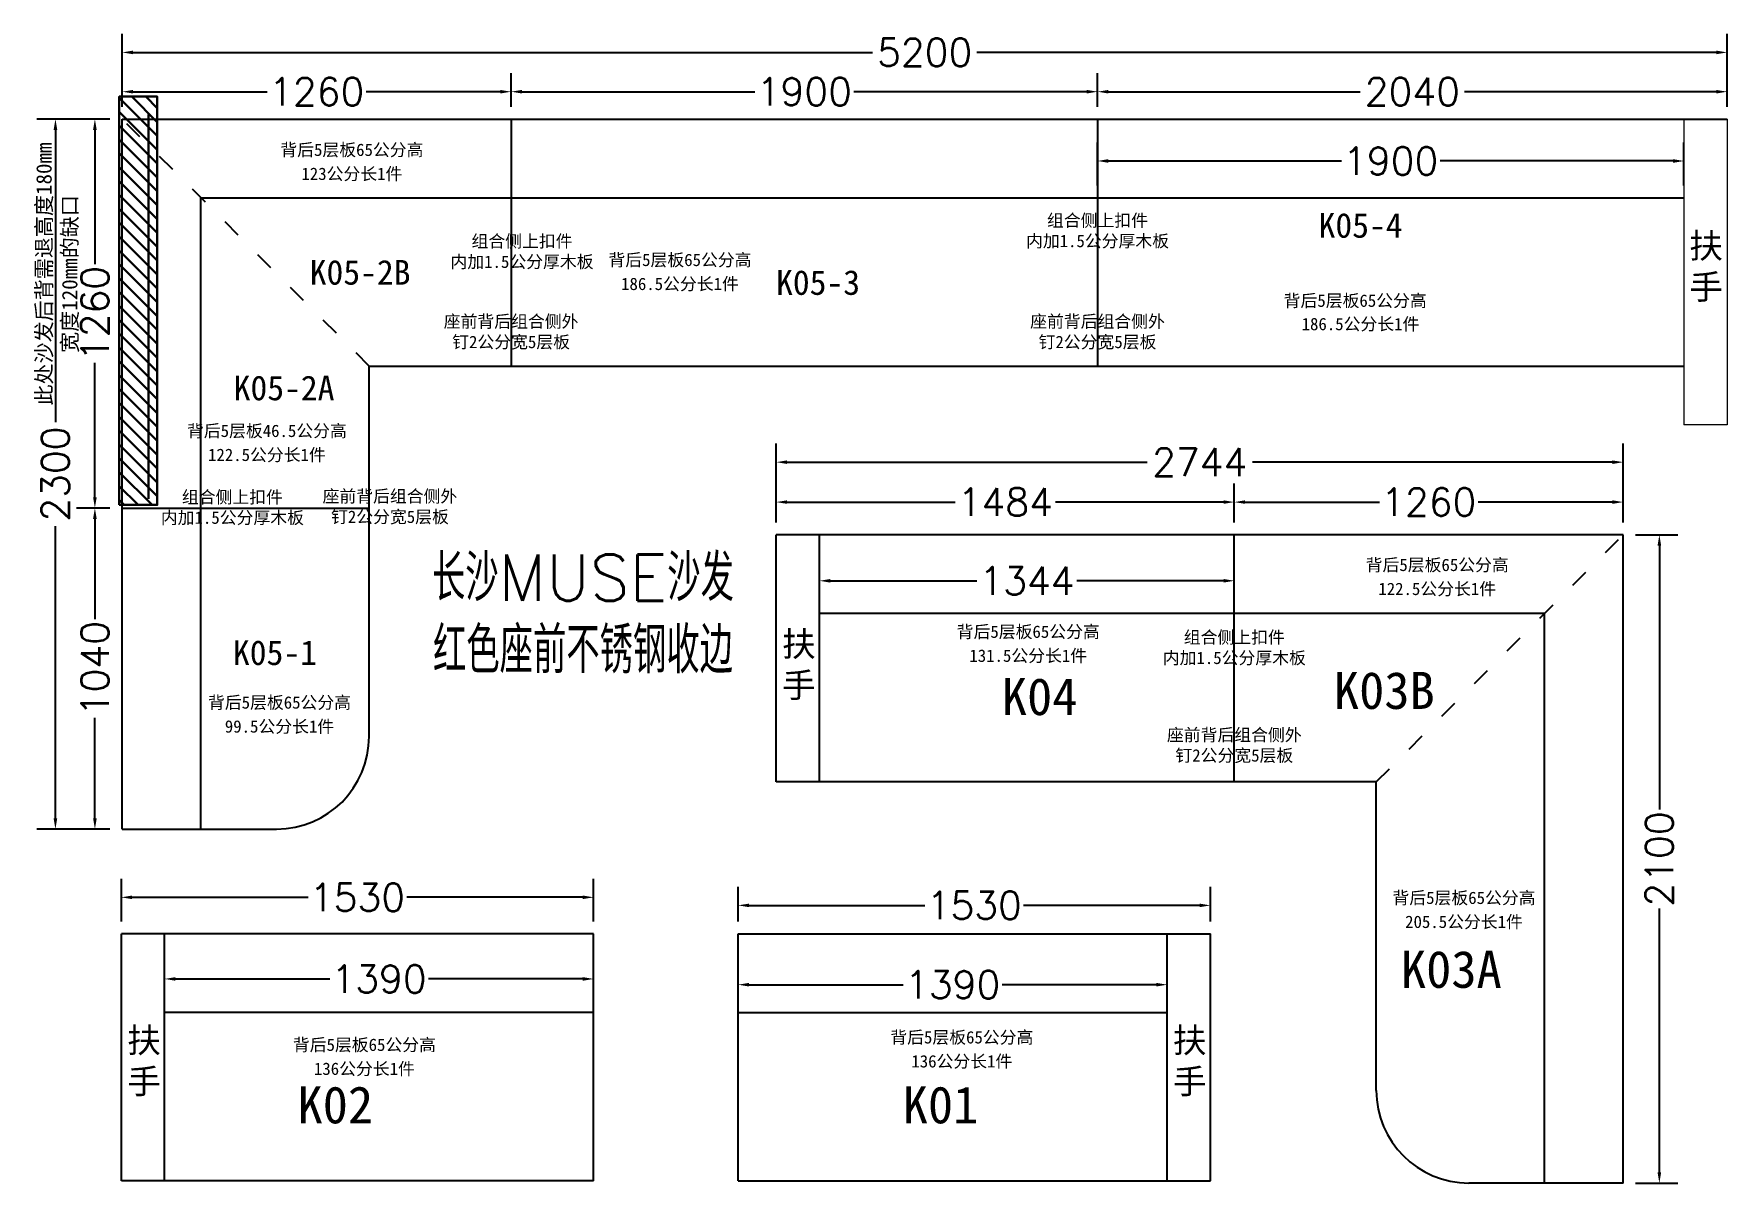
# Model space of a CAD drawing. Header units: millimetres. Extents: x 1211946 to 1266258, y -418433 to -400124.
# Drawn here: x 1240403 to 1245889, y -410536 to -406814 of the extents above; entities that cross this region are included whole.
import ezdxf

# ---------------------------------------------------------------- set-up
doc = ezdxf.new("R2010")
doc.units = ezdxf.units.MM
doc.header["$LTSCALE"] = 5
doc.header["$PDMODE"] = 35
doc.header["$PDSIZE"] = 3
doc.linetypes.add('ACAD_ISO03W100', pattern=[30, 12, -18])
doc.layers.add('线型', color=3, linetype='Continuous', lineweight=50)
doc.styles.add('SIMPLEX', font='simplex.shx', dxfattribs={"bigfont": 'gbcbig.shx'})
doc.styles.add('宋体', font='')
doc.styles.get('宋体').set_extended_font_data('SimSun')
doc.dimstyles.new('90', dxfattribs={"dimtxt": 90, "dimasz": 35, "dimexe": 60, "dimexo": 40, "dimgap": 10, "dimtad": 0, "dimdec": 1, "dimzin": 12, "dimdsep": 46, "dimtxsty": 'SIMPLEX', "dimcen": 50, "dimclrd": 256, "dimclre": 256, "dimclrt": 3, "dimazin": 3, "dimtfac": 1, "dimtdec": 1, "dimtmove": 1, "dimatfit": 3, "dimfxl": 0, "dimlwd": -1, "dimlwe": -1, "dimarcsym": 0})

# ---------------------------------------------------------------- blocks, each defined once
blk = doc.blocks.new('*D44')
at = {"transparency": 16777216}
for p, q in [((1240686.6, -409688.3), (1240686.6, -409550.4)), ((1242216.6, -409688.3), (1242216.6, -409550.4)), ((1240721.6, -409610.4), (1241291.6, -409610.4)), ((1242181.6, -409610.4), (1241611.6, -409610.4))]:
    blk.add_line(p, q, dxfattribs=at)
for points in [[(1240721.6, -409604.5), (1240721.6, -409616.2), (1240686.6, -409610.4)], [(1242181.6, -409604.5), (1242181.6, -409616.2), (1242216.6, -409610.4)]]:
    blk.add_solid(points, dxfattribs=at)
at = {"layer": 'Defpoints', "color": 0, "transparency": 16777216}
for p in [(1240686.6, -409610.4), (1240686.6, -409728.3), (1242216.6, -409728.3)]:
    blk.add_point(p, dxfattribs=at)
at = {"color": 3, "transparency": 16777216, "insert": (1241451.6, -409610.4), "char_height": 90, "attachment_point": 5, "style": 'SIMPLEX'}
blk.add_mtext('1530', dxfattribs=at)
blk = doc.blocks.new('*D45')
at = {"transparency": 16777216}
for p, q in [((1242685.1, -409688.3), (1242685.1, -409576.5)), ((1244215.1, -409688.3), (1244215.1, -409576.5)), ((1242720.1, -409636.5), (1243290.1, -409636.5)), ((1244180.1, -409636.5), (1243610.1, -409636.5))]:
    blk.add_line(p, q, dxfattribs=at)
for points in [[(1242720.1, -409630.7), (1242720.1, -409642.3), (1242685.1, -409636.5)], [(1244180.1, -409630.7), (1244180.1, -409642.3), (1244215.1, -409636.5)]]:
    blk.add_solid(points, dxfattribs=at)
at = {"layer": 'Defpoints', "color": 0, "transparency": 16777216}
for p in [(1244215.1, -409636.5), (1242685.1, -409728.3), (1244215.1, -409728.3)]:
    blk.add_point(p, dxfattribs=at)
at = {"color": 3, "transparency": 16777216, "insert": (1243450.1, -409636.5), "char_height": 90, "attachment_point": 5, "style": 'SIMPLEX'}
blk.add_mtext('1530', dxfattribs=at)
blk = doc.blocks.new('*D46')
at = {"transparency": 16777216}
for p, q in [((1240826.6, -409943.3), (1240826.6, -409814.8)), ((1242216.6, -409943.3), (1242216.6, -409814.8)), ((1240861.6, -409874.8), (1241361.6, -409874.8)), ((1242181.6, -409874.8), (1241681.6, -409874.8))]:
    blk.add_line(p, q, dxfattribs=at)
for points in [[(1240861.6, -409868.9), (1240861.6, -409880.6), (1240826.6, -409874.8)], [(1242181.6, -409868.9), (1242181.6, -409880.6), (1242216.6, -409874.8)]]:
    blk.add_solid(points, dxfattribs=at)
at = {"layer": 'Defpoints', "color": 0, "transparency": 16777216}
for p in [(1242216.6, -409874.8), (1240826.6, -409983.3), (1242216.6, -409983.3)]:
    blk.add_point(p, dxfattribs=at)
at = {"color": 3, "transparency": 16777216, "insert": (1241521.6, -409874.8), "char_height": 90, "attachment_point": 5, "style": 'SIMPLEX'}
blk.add_mtext('1390', dxfattribs=at)
blk = doc.blocks.new('*D47')
at = {"transparency": 16777216}
for p, q in [((1242685.1, -409943.3), (1242685.1, -409833.4)), ((1244075.1, -409943.3), (1244075.1, -409833.4)), ((1242720.1, -409893.4), (1243220.1, -409893.4)), ((1244040.1, -409893.4), (1243540.1, -409893.4))]:
    blk.add_line(p, q, dxfattribs=at)
for points in [[(1242720.1, -409887.5), (1242720.1, -409899.2), (1242685.1, -409893.4)], [(1244040.1, -409887.5), (1244040.1, -409899.2), (1244075.1, -409893.4)]]:
    blk.add_solid(points, dxfattribs=at)
at = {"layer": 'Defpoints', "color": 0, "transparency": 16777216}
for p in [(1244075.1, -409893.4), (1242685.1, -409983.3), (1244075.1, -409983.3)]:
    blk.add_point(p, dxfattribs=at)
at = {"color": 3, "transparency": 16777216, "insert": (1243380.1, -409893.4), "char_height": 90, "attachment_point": 5, "style": 'SIMPLEX'}
blk.add_mtext('1390', dxfattribs=at)
blk = doc.blocks.new('*D48')
at = {"transparency": 16777216}
for p, q in [((1242808.7, -408396.1), (1242808.7, -408270.2)), ((1244292.7, -408396.1), (1244292.7, -408270.2)), ((1242843.7, -408330.2), (1243388.5, -408330.2)), ((1244257.7, -408330.2), (1243712.8, -408330.2))]:
    blk.add_line(p, q, dxfattribs=at)
for points in [[(1242843.7, -408324.4), (1242843.7, -408336), (1242808.7, -408330.2)], [(1244257.7, -408324.4), (1244257.7, -408336), (1244292.7, -408330.2)]]:
    blk.add_solid(points, dxfattribs=at)
at = {"layer": 'Defpoints', "color": 0, "transparency": 16777216}
for p in [(1244292.7, -408330.2), (1242808.7, -408436.1), (1244292.7, -408436.1)]:
    blk.add_point(p, dxfattribs=at)
at = {"color": 3, "transparency": 16777216, "insert": (1243550.7, -408330.2), "char_height": 90, "attachment_point": 5, "style": 'SIMPLEX'}
blk.add_mtext('1484', dxfattribs=at)
blk = doc.blocks.new('*D49')
at = {"transparency": 16777216}
for p, q in [((1244292.7, -408396.1), (1244292.7, -408270.2)), ((1245552.7, -408396.1), (1245552.7, -408270.2)), ((1244327.7, -408330.2), (1244762.7, -408330.2)), ((1245517.7, -408330.2), (1245082.7, -408330.2))]:
    blk.add_line(p, q, dxfattribs=at)
for points in [[(1244327.7, -408324.4), (1244327.7, -408336), (1244292.7, -408330.2)], [(1245517.7, -408324.4), (1245517.7, -408336), (1245552.7, -408330.2)]]:
    blk.add_solid(points, dxfattribs=at)
at = {"layer": 'Defpoints', "color": 0, "transparency": 16777216}
for p in [(1245552.7, -408330.2), (1244292.7, -408436.1), (1245552.7, -408436.1)]:
    blk.add_point(p, dxfattribs=at)
at = {"color": 3, "transparency": 16777216, "insert": (1244922.7, -408330.2), "char_height": 90, "attachment_point": 5, "style": 'SIMPLEX'}
blk.add_mtext('1260', dxfattribs=at)
blk = doc.blocks.new('*D50')
at = {"transparency": 16777216}
for p, q in [((1245592.7, -408436.1), (1245729.9, -408436.1)), ((1245669.9, -408471.1), (1245669.9, -409326.1)), ((1245669.9, -410501.1), (1245669.9, -409646.1)), ((1245592.7, -410536.1), (1245729.9, -410536.1))]:
    blk.add_line(p, q, dxfattribs=at)
for points in [[(1245664, -408471.1), (1245675.7, -408471.1), (1245669.9, -408436.1)], [(1245664, -410501.1), (1245675.7, -410501.1), (1245669.9, -410536.1)]]:
    blk.add_solid(points, dxfattribs=at)
at = {"layer": 'Defpoints', "color": 0, "transparency": 16777216}
for p in [(1245552.7, -408436.1), (1245552.7, -410536.1), (1245669.9, -410536.1)]:
    blk.add_point(p, dxfattribs=at)
at = {"color": 3, "transparency": 16777216, "insert": (1245669.9, -409486.1), "char_height": 90, "attachment_point": 5, "rotation": 90, "style": 'SIMPLEX'}
blk.add_mtext('2100', dxfattribs=at)
blk = doc.blocks.new('*D51')
at = {"transparency": 16777216}
for p, q in [((1242948.7, -408651.1), (1242948.7, -408525.1)), ((1244292.7, -408651.1), (1244292.7, -408525.1)), ((1242983.7, -408585.1), (1243458.5, -408585.1)), ((1244257.7, -408585.1), (1243782.8, -408585.1))]:
    blk.add_line(p, q, dxfattribs=at)
for points in [[(1242983.7, -408579.3), (1242983.7, -408591), (1242948.7, -408585.1)], [(1244257.7, -408579.3), (1244257.7, -408591), (1244292.7, -408585.1)]]:
    blk.add_solid(points, dxfattribs=at)
at = {"layer": 'Defpoints', "color": 0, "transparency": 16777216}
for p in [(1244292.7, -408585.1), (1242948.7, -408691.1), (1244292.7, -408691.1)]:
    blk.add_point(p, dxfattribs=at)
at = {"color": 3, "transparency": 16777216, "insert": (1243620.7, -408585.1), "char_height": 90, "attachment_point": 5, "style": 'SIMPLEX'}
blk.add_mtext('1344', dxfattribs=at)
blk = doc.blocks.new('*D52')
at = {"transparency": 16777216}
for p, q in [((1242808.7, -408396.1), (1242808.7, -408140.9)), ((1245552.7, -408396.1), (1245552.7, -408140.9)), ((1242843.7, -408200.9), (1244009.9, -408200.9)), ((1245517.7, -408200.9), (1244351.4, -408200.9))]:
    blk.add_line(p, q, dxfattribs=at)
for points in [[(1242843.7, -408195.1), (1242843.7, -408206.8), (1242808.7, -408200.9)], [(1245517.7, -408195.1), (1245517.7, -408206.8), (1245552.7, -408200.9)]]:
    blk.add_solid(points, dxfattribs=at)
at = {"layer": 'Defpoints', "color": 0, "transparency": 16777216}
for p in [(1242808.7, -408200.9), (1242808.7, -408436.1), (1245552.7, -408436.1)]:
    blk.add_point(p, dxfattribs=at)
at = {"color": 3, "transparency": 16777216, "insert": (1244180.7, -408200.9), "char_height": 90, "attachment_point": 5, "style": 'SIMPLEX'}
blk.add_mtext('2744', dxfattribs=at)
blk = doc.blocks.new('*D53')
at = {"transparency": 16777216}
for p, q in [((1243849.5, -407049.5), (1243849.5, -406941)), ((1245889.5, -407049.5), (1245889.5, -406941)), ((1243884.5, -407001), (1244700.9, -407001)), ((1245854.5, -407001), (1245038, -407001))]:
    blk.add_line(p, q, dxfattribs=at)
for points in [[(1243884.5, -406995.2), (1243884.5, -407006.8), (1243849.5, -407001)], [(1245854.5, -406995.2), (1245854.5, -407006.8), (1245889.5, -407001)]]:
    blk.add_solid(points, dxfattribs=at)
at = {"layer": 'Defpoints', "color": 0, "transparency": 16777216}
for p in [(1243849.5, -407001), (1243849.5, -407089.5), (1245889.5, -407089.5)]:
    blk.add_point(p, dxfattribs=at)
at = {"color": 3, "transparency": 16777216, "insert": (1244869.5, -407001), "char_height": 90, "attachment_point": 5, "style": 'SIMPLEX'}
blk.add_mtext('2040', dxfattribs=at)
blk = doc.blocks.new('*D54')
at = {"transparency": 16777216}
for p, q in [((1241949.5, -407049.5), (1241949.5, -406941)), ((1243849.5, -407049.5), (1243849.5, -406941)), ((1241984.5, -407001), (1242739.5, -407001)), ((1243814.5, -407001), (1243059.5, -407001))]:
    blk.add_line(p, q, dxfattribs=at)
for points in [[(1241984.5, -406995.2), (1241984.5, -407006.8), (1241949.5, -407001)], [(1243814.5, -406995.2), (1243814.5, -407006.8), (1243849.5, -407001)]]:
    blk.add_solid(points, dxfattribs=at)
at = {"layer": 'Defpoints', "color": 0, "transparency": 16777216}
for p in [(1241949.5, -407001), (1241949.5, -407089.5), (1243849.5, -407089.5)]:
    blk.add_point(p, dxfattribs=at)
at = {"color": 3, "transparency": 16777216, "insert": (1242899.5, -407001), "char_height": 90, "attachment_point": 5, "style": 'SIMPLEX'}
blk.add_mtext('1900', dxfattribs=at)
blk = doc.blocks.new('*D55')
at = {"transparency": 16777216}
for p, q in [((1240689.5, -407049.5), (1240689.5, -406941)), ((1241949.5, -407049.5), (1241949.5, -406941)), ((1240724.5, -407001), (1241159.5, -407001)), ((1241914.5, -407001), (1241479.5, -407001))]:
    blk.add_line(p, q, dxfattribs=at)
for points in [[(1240724.5, -406995.2), (1240724.5, -407006.8), (1240689.5, -407001)], [(1241914.5, -406995.2), (1241914.5, -407006.8), (1241949.5, -407001)]]:
    blk.add_solid(points, dxfattribs=at)
at = {"layer": 'Defpoints', "color": 0, "transparency": 16777216}
for p in [(1240689.5, -407001), (1240689.5, -407089.5), (1241949.5, -407089.5)]:
    blk.add_point(p, dxfattribs=at)
at = {"color": 3, "transparency": 16777216, "insert": (1241319.5, -407001), "char_height": 90, "attachment_point": 5, "style": 'SIMPLEX'}
blk.add_mtext('1260', dxfattribs=at)
blk = doc.blocks.new('*D28')
at = {"transparency": 16777216}
for p, q in [((1240649.5, -408349.5), (1240540.9, -408349.5)), ((1240600.9, -408384.5), (1240600.9, -408709.5)), ((1240600.9, -409354.5), (1240600.9, -409029.5)), ((1240649.5, -409389.5), (1240540.9, -409389.5))]:
    blk.add_line(p, q, dxfattribs=at)
for points in [[(1240595.1, -408384.5), (1240606.8, -408384.5), (1240600.9, -408349.5)], [(1240595.1, -409354.5), (1240606.8, -409354.5), (1240600.9, -409389.5)]]:
    blk.add_solid(points, dxfattribs=at)
at = {"layer": 'Defpoints', "color": 0, "transparency": 16777216}
for p in [(1240600.9, -408349.5), (1240689.5, -408349.5), (1240689.5, -409389.5)]:
    blk.add_point(p, dxfattribs=at)
at = {"color": 3, "transparency": 16777216, "insert": (1240600.9, -408869.5), "char_height": 90, "attachment_point": 5, "rotation": 90, "style": 'SIMPLEX'}
blk.add_mtext('1040', dxfattribs=at)
blk = doc.blocks.new('*D29')
at = {"transparency": 16777216}
for p, q in [((1240649.5, -407089.5), (1240540.9, -407089.5)), ((1240600.9, -407124.5), (1240600.9, -407559.5)), ((1240600.9, -408314.5), (1240600.9, -407879.5)), ((1240649.5, -408349.5), (1240540.9, -408349.5))]:
    blk.add_line(p, q, dxfattribs=at)
for points in [[(1240595.1, -407124.5), (1240606.8, -407124.5), (1240600.9, -407089.5)], [(1240595.1, -408314.5), (1240606.8, -408314.5), (1240600.9, -408349.5)]]:
    blk.add_solid(points, dxfattribs=at)
at = {"layer": 'Defpoints', "color": 0, "transparency": 16777216}
for p in [(1240600.9, -407089.5), (1240689.5, -407089.5), (1240689.5, -408349.5)]:
    blk.add_point(p, dxfattribs=at)
at = {"color": 3, "transparency": 16777216, "insert": (1240600.9, -407719.5), "char_height": 90, "attachment_point": 5, "rotation": 90, "style": 'SIMPLEX'}
blk.add_mtext('1260', dxfattribs=at)
blk = doc.blocks.new('*D56')
at = {"transparency": 16777216}
for p, q in [((1240689.5, -407049.5), (1240689.5, -406813.7)), ((1245889.5, -407049.5), (1245889.5, -406813.7)), ((1240724.5, -406873.7), (1243120.9, -406873.7)), ((1245854.5, -406873.7), (1243458, -406873.7))]:
    blk.add_line(p, q, dxfattribs=at)
for points in [[(1240724.5, -406867.8), (1240724.5, -406879.5), (1240689.5, -406873.7)], [(1245854.5, -406867.8), (1245854.5, -406879.5), (1245889.5, -406873.7)]]:
    blk.add_solid(points, dxfattribs=at)
at = {"layer": 'Defpoints', "color": 0, "transparency": 16777216}
for p in [(1245889.5, -406873.7), (1240689.5, -407089.5), (1245889.5, -407089.5)]:
    blk.add_point(p, dxfattribs=at)
at = {"color": 3, "transparency": 16777216, "insert": (1243289.5, -406873.7), "char_height": 90, "attachment_point": 5, "style": 'SIMPLEX'}
blk.add_mtext('5200', dxfattribs=at)
blk = doc.blocks.new('*D57')
at = {"transparency": 16777216}
for p, q in [((1240649.5, -407089.5), (1240413, -407089.5)), ((1240473, -407124.5), (1240473, -408070.9)), ((1240473, -409354.5), (1240473, -408408.1)), ((1240649.5, -409389.5), (1240413, -409389.5))]:
    blk.add_line(p, q, dxfattribs=at)
for points in [[(1240467.2, -407124.5), (1240478.9, -407124.5), (1240473, -407089.5)], [(1240467.2, -409354.5), (1240478.9, -409354.5), (1240473, -409389.5)]]:
    blk.add_solid(points, dxfattribs=at)
at = {"layer": 'Defpoints', "color": 0, "transparency": 16777216}
for p in [(1240473, -407089.5), (1240689.5, -407089.5), (1240689.5, -409389.5)]:
    blk.add_point(p, dxfattribs=at)
at = {"color": 3, "transparency": 16777216, "insert": (1240473, -408239.5), "char_height": 90, "attachment_point": 5, "rotation": 90, "style": 'SIMPLEX'}
blk.add_mtext('2300', dxfattribs=at)
blk = doc.blocks.new('*D37')
at = {"transparency": 16777216}
for p, q in [((1243849.5, -407304.5), (1243849.5, -407165.4)), ((1245749.5, -407304.5), (1245749.5, -407165.4)), ((1243884.5, -407225.4), (1244639.5, -407225.4)), ((1245714.5, -407225.4), (1244959.5, -407225.4))]:
    blk.add_line(p, q, dxfattribs=at)
for points in [[(1243884.5, -407219.5), (1243884.5, -407231.2), (1243849.5, -407225.4)], [(1245714.5, -407219.5), (1245714.5, -407231.2), (1245749.5, -407225.4)]]:
    blk.add_solid(points, dxfattribs=at)
at = {"layer": 'Defpoints', "color": 0, "transparency": 16777216}
for p in [(1245749.5, -407225.4), (1243849.5, -407344.5), (1245749.5, -407344.5)]:
    blk.add_point(p, dxfattribs=at)
at = {"color": 3, "transparency": 16777216, "insert": (1244799.5, -407225.4), "char_height": 90, "attachment_point": 5, "style": 'SIMPLEX'}
blk.add_mtext('1900', dxfattribs=at)

msp = doc.modelspace()

# ---------------------------------------------------------------- hatches: boundary and pattern name
at = {"layer": '线型', "lineweight": 30}
h = msp.add_hatch(dxfattribs=at)
h.set_pattern_fill('ANSI31', color=256, scale=10, angle=90)
h.set_pattern_definition([(135, (834806.937, -1637530.28), (-22.4506403, -22.4506403), [])])
h.paths.add_polyline_path([(1240679.94, -408339.4), (1240679.94, -407017.03), (1240802.99, -407017.03), (1240802.99, -408339.4)])

# ---------------------------------------------------------------- linework, layer by layer
at = {"color": 4}
for p, q in [((1240689.45, -409389.52), (1240689.45, -407089.52)), ((1240689.45, -407089.52), (1245889.45, -407089.52)), ((1241949.45, -407089.52), (1241949.45, -407889.52)), ((1243849.45, -407089.52), (1243849.45, -407889.52)), ((1240944.45, -409389.52), (1240944.45, -407344.52)), ((1240944.45, -407344.52), (1245749.45, -407344.52)), ((1240689.45, -408349.52), (1241489.45, -408349.52)), ((1242808.66, -409236.11), (1242808.66, -408436.11)), ((1245552.66, -408436.11), (1242808.66, -408436.11)), ((1242948.66, -409236.11), (1242948.66, -408436.11)), ((1244292.66, -409236.11), (1244292.66, -408436.11)), ((1245552.66, -410536.11), (1245552.66, -408436.11)), ((1245297.66, -408691.11), (1242948.66, -408691.11)), ((1245297.66, -410536.11), (1245297.66, -408691.11)), ((1242216.63, -409728.29), (1240686.63, -409728.29)), ((1240826.63, -410528.29), (1240826.63, -409728.29)), ((1242216.63, -410528.29), (1242216.63, -409728.29)), ((1242685.11, -410528.29), (1242685.11, -409728.29)), ((1242685.11, -409728.29), (1244215.11, -409728.29)), ((1244075.11, -410528.29), (1244075.11, -409728.29)), ((1242216.63, -409983.29), (1240826.63, -409983.29)), ((1242685.11, -409983.29), (1244075.11, -409983.29))]:
    msp.add_line(p, q, dxfattribs=at)
at = {"color": 1, "linetype": 'ACAD_ISO03W100'}
for p, q in [((1241489.45, -407889.52), (1240689.45, -407089.52)), ((1244752.66, -409236.11), (1245552.66, -408436.11))]:
    msp.add_line(p, q, dxfattribs=at)
at = {"color": 1}
for p, q in [((1241489.45, -409089.52), (1241489.45, -407889.52)), ((1241489.45, -407889.52), (1245749.45, -407889.52)), ((1244752.66, -409236.11), (1242808.66, -409236.11)), ((1244752.66, -410236.11), (1244752.66, -409236.11)), ((1240689.45, -409389.52), (1241189.45, -409389.52)), ((1240686.63, -410528.29), (1240686.63, -409728.29)), ((1244215.11, -410528.29), (1244215.11, -409728.29)), ((1242216.63, -410528.29), (1240686.63, -410528.29)), ((1242685.11, -410528.29), (1244215.11, -410528.29)), ((1245552.66, -410536.11), (1245052.66, -410536.11))]:
    msp.add_line(p, q, dxfattribs=at)
for centre, start, end in [((1241189.45, -409089.52), 270, 0), ((1245052.66, -410236.11), 180, 270)]:
    msp.add_arc(centre, 300, start, end, dxfattribs=at)
at = {"layer": '线型', "color": 2, "lineweight": 30}
msp.add_line((1240774.45, -408319.52), (1240774.45, -407074.52), dxfattribs=at)
at = {"layer": '线型', "color": 4, "lineweight": 18}
for p, q in [((1245749.45, -407089.52), (1245749.45, -408079.52)), ((1245889.45, -407089.52), (1245889.45, -408079.52)), ((1245889.45, -408079.52), (1245749.45, -408079.52))]:
    msp.add_line(p, q, dxfattribs=at)
at = {"layer": '线型', "color": 0, "lineweight": 30}
msp.add_lwpolyline([(1240679.94, -408339.4), (1240679.94, -407017.03), (1240802.99, -407017.03), (1240802.99, -408339.4)], close=True, dxfattribs=at)

# ---------------------------------------------------------------- texts
at = {"color": 1, "insert": (1240480.7, -407591.52), "char_height": 50, "attachment_point": 5, "rotation": 90, "style": '宋体'}
msp.add_mtext('{\\fNSimSun|b0|i0|c134|p49;此处沙发后背需退高度180mm\\P宽度120mm的缺口}', dxfattribs=at)
at = {"color": 6, "char_height": 40, "attachment_point": 5, "style": '宋体'}
for s, insert in [('背后5层板65公分高', (1241433.58, -407191.53)), ('123公分长1件', (1241433.58, -407269.09)), ('背后5层板65公分高', (1242496.55, -407548.12)), ('186.5公分长1件', (1242496.55, -407625.68)), ('背后5层板65公分高', (1244684.36, -407680.17)), ('座前背后组合侧外\\P钉2公分宽5层板', (1241949.45, -407780.78)), ('座前背后组合侧外\\P钉2公分宽5层板', (1243849.45, -407780.78)), ('186.5公分长1件', (1244701.54, -407755.71)), ('背后5层板46.5公分高', (1241158.23, -408101.84)), ('122.5公分长1件', (1241158.23, -408179.4)), ('座前背后组合侧外\\P钉2公分宽5层板', (1241556.86, -408346.99)), ('背后5层板65公分高', (1244950.1, -408536.01)), ('122.5公分长1件', (1244950.1, -408613.57)), ('背后5层板65公分高', (1243624.96, -408752.36)), ('131.5公分长1件', (1243624.96, -408829.92)), ('背后5层板65公分高', (1241199.06, -408981.67)), ('99.5公分长1件', (1241199.06, -409059.22)), ('座前背后组合侧外\\P钉2公分宽5层板', (1244292.66, -409119.98)), ('背后5层板65公分高', (1245036.89, -409614.38)), ('205.5公分长1件', (1245036.89, -409691.94)), ('背后5层板65公分高', (1243409.83, -410066.17)), ('背后5层板65公分高', (1241474.09, -410090.37)), ('136公分长1件', (1241474.09, -410167.93)), ('136公分长1件', (1243409.83, -410143.72))]:
    msp.add_mtext(s, dxfattribs=dict(at, insert=insert))
at = {"color": 3, "char_height": 40, "attachment_point": 5, "style": '宋体'}
for insert in [(1243849.45, -407453.37), (1241984.84, -407520.6), (1241046.43, -408349.52), (1244292.66, -408803.7)]:
    msp.add_mtext('组合侧上扣件\\P内加1.5公分厚木板', dxfattribs=dict(at, insert=insert))
at = {"color": 1, "attachment_point": 5}
for s, insert, char_height, style in [('K05-4', (1244701.82, -407434.59), 80, '宋体'), ('扶\\P手', (1245821.14, -407570.81), 80, '宋体'), ('K05-2B', (1241460.25, -407586.57), 80, '宋体'), ('K05-3', (1242944.02, -407619.62), 80, '宋体'), ('K05-2A', (1241213.86, -407961.06), 80, '宋体'), ('长沙MUSE沙发', (1242182.29, -408575.5), 150, 'SIMPLEX'), ('红色座前不锈钢收边', (1242182.29, -408809.87), 150, 'SIMPLEX'), ('K05-1', (1241184.26, -408818.66), 80, '宋体'), ('扶\\P手', (1242881.8, -408860.66), 80, '宋体'), ('K03B', (1244778.72, -408941.14), 120, '宋体'), ('K04', (1243662.04, -408961.14), 120, '宋体'), ('K03A', (1244995.86, -409844.56), 120, '宋体'), ('扶\\P手', (1240760.02, -410144.03), 80, '宋体'), ('扶\\P手', (1244148.02, -410144.03), 80, '宋体'), ('K02', (1241379.92, -410283.51), 120, '宋体'), ('K01', (1243340.86, -410283.51), 120, '宋体')]:
    msp.add_mtext(s, dxfattribs=dict(at, insert=insert, char_height=char_height, style=style))

# ---------------------------------------------------------------- dimensions: what is measured, and where the dimension line sits
for p1, p2, distance, picture, middle in [((1240689.45, -407089.52), (1245889.45, -407089.52), 215.86, '*D56', (1243289.45, -406873.65)), ((1245889.45, -407089.52), (1243849.45, -407089.52), -88.52, '*D53', (1244869.45, -407001)), ((1240689.45, -409389.52), (1240689.45, -407089.52), 216.42, '*D57', (1240473.03, -408239.52)), ((1243849.45, -407344.52), (1245749.45, -407344.52), 119.14, '*D37', (1244799.45, -407225.38)), ((1245552.66, -408436.11), (1242808.66, -408436.11), -235.18, '*D52', (1244180.66, -408200.92)), ((1242808.66, -408436.11), (1244292.66, -408436.11), 105.89, '*D48', (1243550.66, -408330.21)), ((1245552.66, -408436.11), (1245552.66, -410536.11), 117.21, '*D50', (1245669.87, -409486.11)), ((1242948.66, -408691.11), (1244292.66, -408691.11), 105.98, '*D51', (1243620.66, -408585.12)), ((1242216.63, -409728.29), (1240686.63, -409728.29), -117.92, '*D44', (1241451.63, -409610.37)), ((1242685.11, -409728.29), (1244215.11, -409728.29), 91.79, '*D45', (1243450.11, -409636.5)), ((1240826.63, -409983.29), (1242216.63, -409983.29), 108.54, '*D46', (1241521.63, -409874.76)), ((1242685.11, -409983.29), (1244075.11, -409983.29), 89.93, '*D47', (1243380.11, -409893.36))]:
    dim = msp.add_aligned_dim(p1=p1, p2=p2, distance=distance, dimstyle='90')
    dim.commit()
    dim.dimension.update_dxf_attribs({"geometry": picture, "text_midpoint": middle})
for base, p1, p2, picture, middle in [((1240689.45, -407001), (1241949.45, -407089.52), (1240689.45, -407089.52), '*D55', (1241319.45, -407001)), ((1241949.45, -407001), (1243849.45, -407089.52), (1241949.45, -407089.52), '*D54', (1242899.45, -407001))]:
    dim = msp.add_linear_dim(base=base, p1=p1, p2=p2, dimstyle='90')
    dim.commit()
    dim.dimension.update_dxf_attribs({"geometry": picture, "text_midpoint": middle})
for base, p1, p2, angle, picture, middle in [((1240600.94, -407089.52), (1240689.45, -408349.52), (1240689.45, -407089.52), 270, '*D29', (1240600.94, -407719.52)), ((1245552.66, -408330.21), (1244292.66, -408436.11), (1245552.66, -408436.11), 180, '*D49', (1244922.66, -408330.21)), ((1240600.94, -408349.52), (1240689.45, -409389.52), (1240689.45, -408349.52), 270, '*D28', (1240600.94, -408869.52))]:
    dim = msp.add_linear_dim(base=base, p1=p1, p2=p2, angle=angle, dimstyle='90')
    dim.commit()
    dim.dimension.update_dxf_attribs({"geometry": picture, "text_midpoint": middle})

doc.saveas('drawing.dxf')
